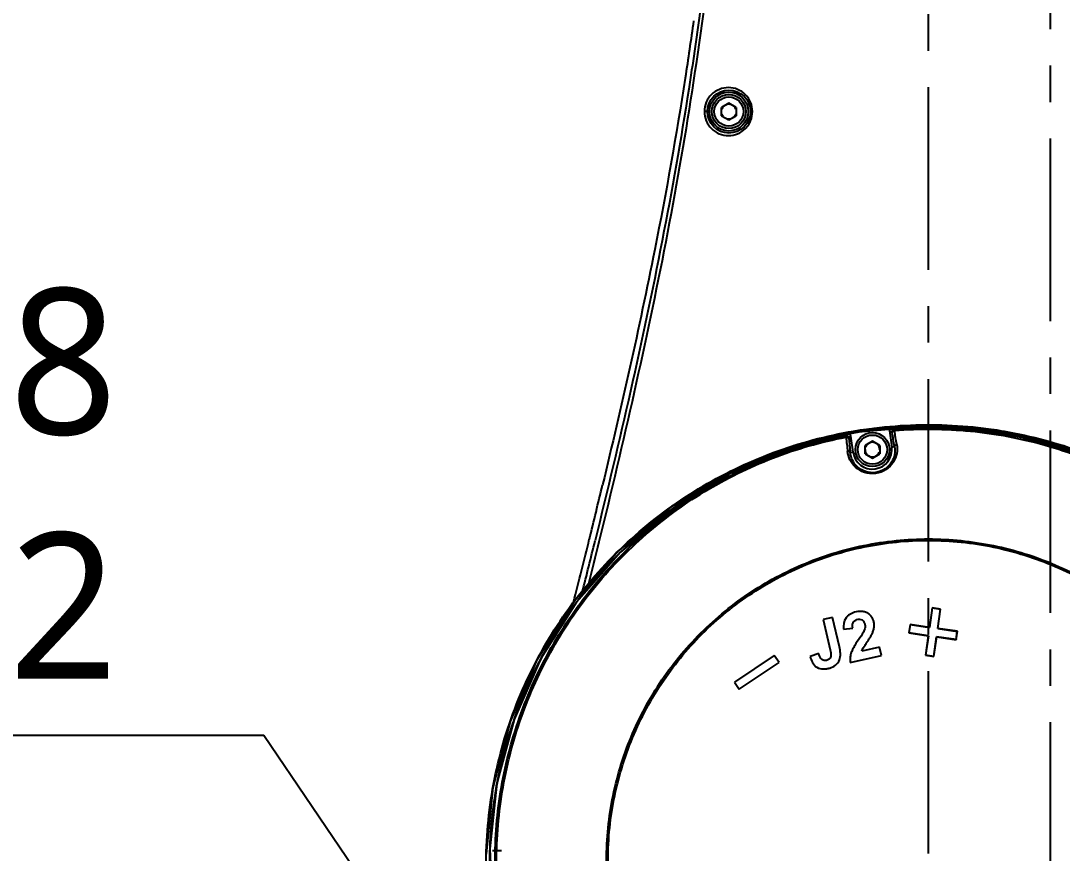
# Model space of a CAD drawing. Header units: millimetres. Extents: x 5828 to 6704, y 123 to 421.
# Drawn here: x 6413.49 to 6424.18, y 250.06 to 258.62 of the extents above; entities that cross this region are included whole.
import ezdxf
from ezdxf import colors
from ezdxf.entities.mleader import LeaderData, LeaderLine
from ezdxf.math import Vec2, Vec3

# ---------------------------------------------------------------- set-up
doc = ezdxf.new("R2010")
doc.units = ezdxf.units.MM
doc.linetypes.add('CENTER', pattern=[0.6, 0.375, -0.075, 0.075, -0.075])
for name, color, linetype in [('中心线', 7, 'Continuous'), ('外形图', 7, 'Continuous'), ('多重引线', 7, 'Continuous'), ('尺寸标注', 7, 'Continuous')]:
    doc.layers.add(name, color=color, linetype=linetype)
doc.styles.add('微软雅黑', font='msyh.ttc', dxfattribs={"height": 1.5})
doc.dimstyles.new('尺寸标注_1_20比例', dxfattribs={"dimtxt": 1.5, "dimasz": 1.25, "dimexe": 0.5, "dimexo": 0.4, "dimgap": 0.5, "dimtad": 1, "dimdec": 1, "dimlfac": 20, "dimdsep": 46, "dimtxsty": '微软雅黑', "dimcen": 0.09, "dimadec": 0, "dimazin": 0, "dimtp": 0.01, "dimtm": 0.01, "dimtfac": 1, "dimtdec": 1, "dimtofl": 0, "dimtmove": 0, "dimatfit": 3, "dimfxl": 1, "dimtolj": 1, "dimarcsym": 0})

# ---------------------------------------------------------------- blocks, each defined once
blk = doc.blocks.new('*D794')
at = {"layer": 'Defpoints', "color": 0}
for p in [(6420.173, 282.687), (6431.96, 229.987), (6446.441, 229.987)]:
    blk.add_point(p, dxfattribs=at)
at = {"layer": '尺寸标注', "color": 0, "lineweight": -2}
for p, q in [((6420.573, 282.687), (6446.941, 282.687)), ((6446.441, 281.437), (6446.441, 231.237)), ((6432.36, 229.987), (6446.941, 229.987))]:
    blk.add_line(p, q, dxfattribs=at)
at = {"layer": '尺寸标注', "color": 0}
for points in [[(6446.649, 281.437), (6446.232, 281.437), (6446.441, 282.687)], [(6446.232, 231.237), (6446.649, 231.237), (6446.441, 229.987)]]:
    blk.add_solid(points, dxfattribs=at)
at = {"layer": '尺寸标注', "color": 0, "insert": (6445.161, 256.208), "char_height": 1.5, "attachment_point": 5, "rotation": 90, "style": '微软雅黑'}
blk.add_mtext('\\A1;1054', dxfattribs=at)
blk = doc.blocks.new('*D797')
at = {"layer": 'Defpoints', "color": 0}
for p in [(6393.06, 279.012), (6424.06, 229.062), (6424.06, 223.502)]:
    blk.add_point(p, dxfattribs=at)
at = {"layer": '尺寸标注', "color": 0, "lineweight": -2}
for p, q in [((6393.06, 278.612), (6393.06, 223.002)), ((6424.06, 228.662), (6424.06, 223.002)), ((6394.31, 223.502), (6422.81, 223.502))]:
    blk.add_line(p, q, dxfattribs=at)
at = {"layer": '尺寸标注', "color": 0}
for points in [[(6394.31, 223.71), (6394.31, 223.293), (6393.06, 223.502)], [(6422.81, 223.293), (6422.81, 223.71), (6424.06, 223.502)]]:
    blk.add_solid(points, dxfattribs=at)
at = {"layer": '尺寸标注', "color": 0, "insert": (6408.56, 224.777), "char_height": 1.5, "attachment_point": 5, "style": '微软雅黑'}
blk.add_mtext('\\A1;620', dxfattribs=at)

msp = doc.modelspace()

# ---------------------------------------------------------------- linework, layer by layer
at = {"layer": '中心线', "linetype": 'CENTER', "ltscale": 5}
for p, q in [((6422.8098, 229.0615), (6422.8098, 284.4151)), ((6424.0598, 284.409), (6424.0598, 229.0622))]:
    msp.add_line(p, q, dxfattribs=at)
at = {"layer": '外形图', "color": 7, "linetype": 'Continuous'}
for p, q in [((6420.7598, 257.7737), (6420.6848, 257.7304)), ((6420.8348, 257.7304), (6420.7598, 257.7737)), ((6420.6848, 257.6438), (6420.6848, 257.7304)), ((6420.6848, 257.6438), (6420.7598, 257.6005)), ((6420.7598, 257.6005), (6420.8348, 257.6438)), ((6420.8348, 257.7304), (6420.8348, 257.6438)), ((6420.9819, 257.6871), (6421.0026, 257.6871)), ((6422.4587, 254.4226), (6422.4333, 254.4319)), ((6422.0366, 254.1851), (6422.0141, 254.3507)), ((6422.4106, 254.4036), (6422.4359, 254.3942)), ((6422.4106, 254.4036), (6422.433, 254.239)), ((6422.2348, 254.2987), (6422.1598, 254.2554)), ((6422.1598, 254.1688), (6422.1598, 254.2554)), ((6422.3098, 254.2554), (6422.2348, 254.2987)), ((6422.3098, 254.2554), (6422.3098, 254.1688)), ((6422.433, 254.239), (6422.462, 254.243)), ((6422.0077, 254.1812), (6422.0366, 254.1851)), ((6422.1598, 254.1688), (6422.2348, 254.1255)), ((6422.2348, 254.1255), (6422.3098, 254.1688)), ((6422.85, 252.5857), (6422.8215, 252.3853)), ((6422.8504, 252.5852), (6422.8218, 252.3848)), ((6422.8504, 252.5852), (6422.85, 252.5857)), ((6422.9359, 252.5734), (6422.85, 252.5857)), ((6422.8504, 252.5852), (6422.9354, 252.573)), ((6422.9069, 252.3726), (6422.9354, 252.573)), ((6422.9074, 252.373), (6422.9359, 252.5734)), ((6422.9354, 252.573), (6422.9359, 252.5734)), ((6421.8257, 252.4866), (6421.7293, 252.4645)), ((6421.7293, 252.4645), (6421.8001, 252.1549)), ((6421.8951, 252.1833), (6421.8257, 252.4866)), ((6422.6211, 252.4138), (6422.6088, 252.328)), ((6422.6214, 252.4133), (6422.6093, 252.3283)), ((6422.8215, 252.3853), (6422.6211, 252.4138)), ((6422.6214, 252.4133), (6422.6211, 252.4138)), ((6422.6214, 252.4133), (6422.8218, 252.3848)), ((6421.9394, 252.3653), (6422.0331, 252.3771)), ((6422.6093, 252.3283), (6422.6088, 252.328)), ((6422.6088, 252.328), (6422.8092, 252.2994)), ((6422.8097, 252.2997), (6422.6093, 252.3283)), ((6422.8092, 252.2994), (6422.7806, 252.099)), ((6422.8097, 252.2997), (6422.7811, 252.0993)), ((6422.8097, 252.2997), (6422.8092, 252.2994)), ((6422.8218, 252.3848), (6422.8215, 252.3853)), ((6422.9069, 252.3726), (6422.9074, 252.373)), ((6422.9069, 252.3726), (6423.1073, 252.3441)), ((6423.1078, 252.3444), (6422.9074, 252.373)), ((6423.0951, 252.259), (6423.1073, 252.3441)), ((6423.0955, 252.2586), (6423.1078, 252.3444)), ((6423.1073, 252.3441), (6423.1078, 252.3444)), ((6422.3087, 252.1825), (6422.1263, 252.1408)), ((6422.3283, 252.0972), (6422.3087, 252.1825)), ((6422.8661, 252.0872), (6422.8947, 252.2876)), ((6422.8665, 252.0867), (6422.8951, 252.2871)), ((6423.0951, 252.259), (6422.8947, 252.2876)), ((6422.8947, 252.2876), (6422.8951, 252.2871)), ((6422.8951, 252.2871), (6423.0955, 252.2586)), ((6423.0951, 252.259), (6423.0955, 252.2585)), ((6421.2269, 252.095), (6420.8188, 251.8209)), ((6421.2753, 252.023), (6421.2269, 252.095)), ((6421.6836, 252.1166), (6421.5948, 252.0853)), ((6422.0063, 252.0235), (6422.3283, 252.0972)), ((6422.1257, 252.1402), (6422.1263, 252.1408)), ((6422.7811, 252.0993), (6422.7806, 252.099)), ((6422.7806, 252.099), (6422.8665, 252.0867)), ((6422.8661, 252.0872), (6422.7811, 252.0993)), ((6422.8661, 252.0872), (6422.8665, 252.0867)), ((6420.8671, 251.7489), (6421.2753, 252.023)), ((6420.8188, 251.8209), (6420.8671, 251.7489)), ((6418.51, 251.4092), (6418.3357, 250.7383)), ((6418.3357, 250.7383), (6418.2679, 250.0871)), ((6418.3037, 250.1081), (6418.3334, 249.4445)), ((6418.4234, 250.0871), (6418.3314, 250.0871))]:
    msp.add_line(p, q, dxfattribs=at)
for points in [[(6428.2123, 246.8111), (6427.9778, 248.5666), (6427.651, 250.0053), (6427.313, 251.0719), (6426.9412, 251.8966), (6426.4846, 252.6087), (6425.9931, 253.1729), (6425.4565, 253.6221), (6424.8545, 253.9845), (6424.2016, 254.2508), (6423.5173, 254.4131), (6422.815, 254.4678), (6422.1086, 254.4135), (6421.4224, 254.2524), (6420.7733, 253.9887), (6420.1709, 253.6269), (6419.6299, 253.1754), (6419.1663, 252.6477), (6418.7917, 252.058), (6418.5129, 251.4176), (6418.3365, 250.7429), (6418.267, 250.053)], [(6427.7887, 247.0852), (6427.671, 248.6107), (6427.4885, 249.7979), (6427.2835, 250.7428), (6427.0526, 251.5137), (6426.7406, 252.1623), (6426.3441, 252.7462), (6425.874, 253.2531), (6425.3386, 253.6773), (6424.7423, 254.0168), (6424.1006, 254.2624), (6423.4311, 254.4075), (6422.7447, 254.4492), (6422.0555, 254.3864), (6421.3883, 254.2214), (6420.7584, 253.9586), (6420.1734, 253.6016), (6419.6472, 253.1586), (6419.1955, 252.6426), (6418.829, 252.0662), (6418.5536, 251.4392), (6418.3774, 250.7821), (6418.3037, 250.1081)], [(6419.1631, 252.6419), (6419.1546, 252.6321), (6418.7851, 252.0455), (6418.51, 251.4092)]]:
    msp.add_lwpolyline(points, dxfattribs=at)
for centre, radius in [((6420.7607, 257.6871), 0.2213), ((6420.7598, 257.6871), 0.2), ((6420.7598, 257.6871), 0.175), ((6420.7598, 257.6871), 0.15), ((6422.2348, 254.2121), 0.175), ((6422.2348, 254.2121), 0.15)]:
    msp.add_circle(centre, radius, dxfattribs=at)
for centre, radius, start, end in [((6420.7598, 257.6871), 0.075, 120, 160.00237), ((6420.7598, 257.6871), 0.075, 79.99763, 100.00237), ((6420.7598, 257.6871), 0.075, 199.99763, 220.00237), ((6420.7598, 257.6871), 0.075, 300, 340.00237), ((6420.7598, 257.6871), 0.075, 19.99763, 40.00237), ((6420.7598, 257.6871), 0.075, 259.99763, 280.00237), ((6422.815, 249.8716), 4.5762, 94.7841, 100.45172), ((6422.2239, 254.0315), 0.4159, 125.09933, 128.84688), ((6459.3857, 258.0877), 37.6082, 185.71731, 185.9423), ((6422.2532, 254.0104), 0.4159, 125.0964, 128.84691), ((6461.5961, 258.299), 39.802, 185.72725, 185.93838), ((6422.4606, 254.3976), 0.025, 94.55435, 187.74805), ((6384.6857, 247.8732), 38.3096, 9.57115, 9.78995), ((6390.5063, 248.8971), 32.4262, 9.52545, 9.78573), ((6422.2348, 254.2121), 0.2, 187.75004, 7.75004), ((6422.2348, 254.2121), 0.075, 120, 160.00237), ((6422.2348, 254.2121), 0.075, 60, 100.00237), ((6422.2348, 254.2121), 0.075, 0, 40.00237), ((6422.2348, 254.2121), 0.075, 180, 220.00237), ((6422.2348, 254.2121), 0.075, 240, 280.00237), ((6422.2348, 254.2121), 0.075, 300, 340.00237), ((6330.9451, 275.1625), 91.0472, 346.100667, 346.462238), ((6324.8393, 276.6732), 97.3371, 345.707432, 346.100775), ((6322.6574, 277.0969), 99.6185, 345.852068, 346.165811), ((6335.3905, 273.8415), 86.52, 345.938231, 346.242917), ((6422.7144, 249.9678), 4.4138, 178.61171, 184.84612)]:
    msp.add_arc(centre, radius, start, end, dxfattribs=at)
for points, knots in [([(6420.9246, 265.7851), (6420.9231, 265.5222), (6420.9192, 264.9959), (6420.8978, 263.9432), (6420.842, 262.6277), (6420.7272, 261.0519), (6420.593, 259.7421), (6420.4633, 258.6969), (6420.3127, 257.6546), (6420.0836, 256.3579), (6419.7556, 254.8126), (6419.512, 253.7881), (6419.3861, 253.2768)], [0, 0, 0, 0, 0.0624343, 0.1249445, 0.2499602, 0.3749751, 0.4999876, 0.5624948, 0.6250007, 0.7500041, 0.8750042, 1, 1, 1, 1]), ([(6419.4284, 253.2665), (6419.5537, 253.778), (6419.7967, 254.803), (6420.1231, 256.349), (6420.3974, 257.9055), (6420.6029, 259.4725), (6420.7614, 261.0448), (6420.8735, 262.6212), (6420.9351, 264.2002), (6420.943, 265.2535), (6420.9422, 265.78)], [0, 0, 0, 0, 0.1249936, 0.2499916, 0.3749921, 0.4999986, 0.6250105, 0.7500249, 0.8750429, 1, 1, 1, 1]), ([(6420.3972, 258.6197), (6420.37, 258.4234), (6420.2545, 257.6366), (6420.1148, 256.8534), (6419.9987, 256.2677)], [0, 0, 0, 0, 0.2492046, 1, 1, 1, 1]), ([(6421.0026, 257.6871), (6421.0017, 257.7194), (6420.9899, 257.7848), (6420.9336, 257.8667), (6420.8517, 257.9209), (6420.7556, 257.9398), (6420.6596, 257.9211), (6420.5777, 257.8669), (6420.5217, 257.7852), (6420.51, 257.7198), (6420.5091, 257.6875)], [0, 0, 0, 0, 0.1262987, 0.2519346, 0.3765419, 0.5004205, 0.6240859, 0.7483893, 0.873834, 1, 1, 1, 1]), ([(6420.5394, 257.6871), (6420.5388, 257.6877), (6420.5351, 257.6867), (6420.5291, 257.6878), (6420.5197, 257.6874), (6420.5128, 257.6875), (6420.5091, 257.6875)], [0, 0, 0, 0, 0.0855245, 0.3122783, 0.6387446, 1, 1, 1, 1]), ([(6420.5091, 257.6875), (6420.5104, 257.6552), (6420.5215, 257.5899), (6420.5778, 257.5083), (6420.6594, 257.4537), (6420.7556, 257.4347), (6420.8518, 257.4532), (6420.9205, 257.4986), (6420.9617, 257.5484), (6420.9933, 257.6054), (6421.0012, 257.6548), (6421.0026, 257.6871)], [0, 0, 0, 0, 0.1259982, 0.2511503, 0.3753966, 0.4992591, 0.6233269, 0.7479648, 0.8108839, 0.8740105, 1, 1, 1, 1]), ([(6418.2955, 249.4406), (6418.2631, 249.724), (6418.2543, 250.1553), (6418.326, 250.7221), (6418.4511, 251.2797), (6418.7061, 251.9507), (6419.1587, 252.6828), (6419.7412, 253.3166), (6420.4315, 253.8307), (6421.206, 254.2064), (6422.0375, 254.429), (6422.8956, 254.4938), (6423.751, 254.3979), (6424.5731, 254.1428), (6425.3333, 253.7395), (6425.8927, 253.2896), (6426.2827, 252.8721), (6426.5461, 252.5339), (6426.783, 252.1771), (6426.9961, 251.8056), (6427.1809, 251.4193), (6427.2839, 251.1531), (6427.3322, 251.0189)], [0, 0, 0, 0, 0.0624857, 0.0937626, 0.1250385, 0.1875248, 0.2500192, 0.3125133, 0.3750079, 0.4375025, 0.4999978, 0.5624921, 0.6249847, 0.6874741, 0.749964, 0.8124595, 0.8437382, 0.8750046, 0.9062552, 0.9375047, 0.96876, 1, 1, 1, 1]), ([(6427.7857, 247.1323), (6427.7729, 247.4854), (6427.7369, 248.0147), (6427.6599, 248.7172), (6427.5873, 249.2424), (6427.4973, 249.7649), (6427.4072, 250.1974), (6427.3314, 250.5427), (6427.252, 250.8872), (6427.1345, 251.3138), (6426.9363, 251.8071), (6426.602, 252.4309), (6426.164, 252.995), (6425.6386, 253.4695), (6425.0608, 253.8785), (6424.2543, 254.2576), (6423.2088, 254.4746), (6422.3184, 254.4467), (6421.6258, 254.3034), (6421.1218, 254.1353), (6420.6412, 253.9085), (6420.0412, 253.5333), (6419.3795, 252.9364), (6418.8757, 252.201), (6418.5851, 251.5555), (6418.4253, 251.0485), (6418.3262, 250.5264), (6418.3027, 250.1727), (6418.3018, 249.9961)], [0, 0, 0, 0, 0.0625198, 0.0937827, 0.1250496, 0.156309, 0.1875703, 0.2032139, 0.2188596, 0.2501159, 0.2814014, 0.3127004, 0.3751665, 0.4064489, 0.4377273, 0.5001618, 0.5625714, 0.6249742, 0.65623, 0.6874908, 0.7187536, 0.7500221, 0.8124633, 0.8749077, 0.9061866, 0.9374676, 0.9687402, 1, 1, 1, 1]), ([(6427.0612, 251.4964), (6426.9682, 251.7384), (6426.7395, 252.2068), (6426.2919, 252.8468), (6425.7411, 253.4017), (6425.1028, 253.8527), (6424.3964, 254.1872), (6423.6433, 254.3965), (6422.8653, 254.472), (6422.086, 254.4142), (6421.3276, 254.2253), (6420.6133, 253.9076), (6419.9653, 253.4707), (6419.4, 252.931), (6418.9363, 252.3017), (6418.5889, 251.6015), (6418.3666, 250.8523), (6418.3082, 250.3339), (6418.302, 250.0748)], [0, 0, 0, 0, 0.0625073, 0.1250139, 0.1875131, 0.2500121, 0.3125114, 0.3750107, 0.4375099, 0.5000114, 0.5625108, 0.6250081, 0.6875083, 0.7500091, 0.8125066, 0.8750055, 0.9375036, 1, 1, 1, 1]), ([(6422.4333, 254.4318), (6422.4267, 254.4313), (6422.4135, 254.4245), (6422.4097, 254.4101), (6422.4106, 254.4036)], [0, 0, 0, 0, 0.4999661, 1, 1, 1, 1]), ([(6427.1318, 251.0516), (6427.1, 251.1776), (6427.0287, 251.4283), (6426.8852, 251.7921), (6426.7108, 252.1425), (6426.5064, 252.4768), (6426.2732, 252.7921), (6425.9266, 253.1832), (6425.4306, 253.6129), (6424.7545, 254.0159), (6424.0182, 254.2943), (6423.2444, 254.4394), (6422.719, 254.4431), (6422.4586, 254.4225)], [0, 0, 0, 0, 0.062284, 0.1246491, 0.1870907, 0.2495857, 0.3121169, 0.3746734, 0.4997074, 0.624757, 0.7498085, 0.8748798, 1, 1, 1, 1]), ([(6422.4608, 254.4084), (6422.7201, 254.4291), (6423.2437, 254.4252), (6424.0146, 254.2804), (6424.7484, 254.0026), (6425.4222, 253.6008), (6425.9165, 253.1723), (6426.2619, 252.7823), (6426.4943, 252.4679), (6426.6978, 252.1346), (6426.8722, 251.7856), (6427.0149, 251.4229), (6427.0863, 251.1734), (6427.1183, 251.0479)], [0, 0, 0, 0, 0.1250702, 0.2501284, 0.3751813, 0.5002515, 0.6253181, 0.6878925, 0.7504368, 0.8129472, 0.8754017, 0.9377474, 1, 1, 1, 1]), ([(6418.3612, 249.8112), (6418.3503, 250.0736), (6418.3766, 250.6017), (6418.5565, 251.373), (6418.8675, 252.1017), (6419.3025, 252.7641), (6419.8478, 253.3391), (6420.4854, 253.8098), (6421.1961, 254.1606), (6421.7048, 254.3058), (6421.9629, 254.3555)], [0, 0, 0, 0, 0.1249407, 0.2499181, 0.3749021, 0.4999087, 0.6249117, 0.7499361, 0.8749561, 1, 1, 1, 1]), ([(6418.3773, 249.8126), (6418.3665, 250.074), (6418.3933, 250.6001), (6418.5726, 251.3683), (6418.8826, 252.0942), (6419.3153, 252.7544), (6419.8584, 253.3274), (6420.4932, 253.7967), (6421.2009, 254.1465), (6421.7076, 254.2914), (6421.9646, 254.3411)], [0, 0, 0, 0, 0.1249385, 0.2499164, 0.3749032, 0.4999115, 0.6249143, 0.7499387, 0.874957, 1, 1, 1, 1]), ([(6421.9629, 254.3555), (6421.9627, 254.3552), (6421.9631, 254.3537), (6421.9631, 254.3511), (6421.9639, 254.3466), (6421.9643, 254.3432), (6421.9646, 254.3412)], [0, 0, 0, 0, 0.076048, 0.2731459, 0.5850195, 1, 1, 1, 1]), ([(6421.9924, 254.3343), (6421.9915, 254.3408), (6421.984, 254.3537), (6421.9694, 254.3567), (6421.9629, 254.3555)], [0, 0, 0, 0, 0.5000767, 1, 1, 1, 1]), ([(6421.9928, 254.3271), (6421.9919, 254.332), (6421.9827, 254.3413), (6421.9708, 254.3421), (6421.9646, 254.3412)], [0, 0, 0, 0, 0.4450339, 1, 1, 1, 1]), ([(6422.0141, 254.3507), (6422.0132, 254.3572), (6422.0058, 254.37), (6421.9913, 254.373), (6421.9848, 254.3719)], [0, 0, 0, 0, 0.4999948, 1, 1, 1, 1]), ([(6421.9928, 254.3271), (6421.9926, 254.3288), (6421.9922, 254.3311), (6421.9923, 254.3334), (6421.9922, 254.3342), (6421.9924, 254.3343)], [0, 0, 0, 0, 0.7244315, 0.9216708, 1, 1, 1, 1]), ([(6422.4359, 254.3942), (6422.436, 254.3941), (6422.4361, 254.3933), (6422.4368, 254.3912), (6422.4371, 254.3889), (6422.4374, 254.3872)], [0, 0, 0, 0, 0.0779797, 0.2750207, 1, 1, 1, 1]), ([(6422.4374, 254.3872), (6422.4369, 254.3922), (6422.4433, 254.4037), (6422.4546, 254.4076), (6422.4608, 254.4084)], [0, 0, 0, 0, 0.4456627, 1, 1, 1, 1]), ([(6422.4608, 254.4084), (6422.4605, 254.4104), (6422.46, 254.4138), (6422.4596, 254.4182), (6422.4589, 254.4208), (6422.4589, 254.4223), (6422.4586, 254.4225)], [0, 0, 0, 0, 0.4157275, 0.7278206, 0.9246623, 1, 1, 1, 1]), ([(6422.4855, 254.2632), (6422.4904, 254.2338), (6422.4899, 254.1708), (6422.454, 254.0785), (6422.3785, 254), (6422.2694, 253.9582), (6422.1531, 253.9693), (6422.0594, 254.0246), (6422, 254.1039), (6421.9827, 254.1646), (6421.9796, 254.1943)], [0, 0, 0, 0, 0.1098374, 0.227041, 0.3571118, 0.5000543, 0.6427889, 0.7726436, 0.8899287, 1, 1, 1, 1]), ([(6422.462, 254.243), (6422.4665, 254.2168), (6422.4663, 254.1604), (6422.4344, 254.0776), (6422.3666, 254.0068), (6422.268, 253.9689), (6422.163, 253.979), (6422.0787, 254.029), (6422.0257, 254.1003), (6422.0103, 254.1546), (6422.0077, 254.1812)], [0, 0, 0, 0, 0.1090479, 0.2258356, 0.3560526, 0.4999825, 0.6437264, 0.7737847, 0.8906785, 1, 1, 1, 1]), ([(6422.462, 254.243), (6422.4616, 254.2478), (6422.4683, 254.2588), (6422.4793, 254.2624), (6422.4855, 254.2632)], [0, 0, 0, 0, 0.4344236, 1, 1, 1, 1]), ([(6422.0077, 254.1812), (6422.0068, 254.1859), (6421.9973, 254.1947), (6421.9858, 254.1952), (6421.9796, 254.1943)], [0, 0, 0, 0, 0.4336942, 1, 1, 1, 1]), ([(6419.5191, 249.6569), (6419.4965, 249.8785), (6419.4964, 250.3279), (6419.6327, 250.9871), (6419.8987, 251.6059), (6420.2841, 252.1584), (6420.7728, 252.622), (6421.3451, 252.9775), (6421.9771, 253.2109), (6422.6433, 253.3126), (6423.3162, 253.2771), (6423.969, 253.1095), (6424.5738, 252.8116), (6425.1063, 252.3988), (6425.471, 251.9714), (6425.7077, 251.5927), (6425.8309, 251.3419), (6425.9119, 251.1341), (6425.9816, 250.9225), (6426.0855, 250.5472), (6426.1591, 250.2218), (6426.2068, 250.0047)], [0, 0, 0, 0, 0.0624546, 0.1249472, 0.1874511, 0.2499569, 0.3124802, 0.3749949, 0.437519, 0.500043, 0.5625863, 0.6251439, 0.6876908, 0.7502317, 0.8127437, 0.8440182, 0.8752748, 0.8908904, 0.9065012, 0.9376969, 1, 1, 1, 1]), ([(6419.5347, 249.6582), (6419.5125, 249.8789), (6419.5133, 250.3264), (6419.6496, 250.9825), (6419.9147, 251.5985), (6420.2984, 252.1486), (6420.7849, 252.6103), (6421.3547, 252.9643), (6421.984, 253.1966), (6422.6473, 253.2974), (6423.3173, 253.2618), (6423.9672, 253.0943), (6424.569, 252.7971), (6425.0987, 252.3855), (6425.4615, 251.9597), (6425.697, 251.5824), (6425.8195, 251.3327), (6425.9002, 251.1258), (6425.9524, 250.9678), (6425.9993, 250.8083), (6426.0571, 250.5944), (6426.1217, 250.3253), (6426.1707, 250.1095), (6426.194, 250.0014)], [0, 0, 0, 0, 0.0624536, 0.1249461, 0.1874497, 0.2499549, 0.3124767, 0.3749908, 0.4375143, 0.5000377, 0.5625806, 0.6251379, 0.6876847, 0.7502265, 0.8127391, 0.8440136, 0.8752698, 0.8908852, 0.9064958, 0.9221009, 0.9376934, 0.9688594, 1, 1, 1, 1]), ([(6422.0664, 252.5437), (6422.0466, 252.5391), (6422.0173, 252.5286), (6421.9833, 252.5059), (6421.9423, 252.461), (6421.9346, 252.4049), (6421.9394, 252.3653)], [0, 0, 0, 0, 0.2524058, 0.3791042, 0.5052606, 1, 1, 1, 1]), ([(6422.1263, 252.1408), (6422.133, 252.1635), (6422.1536, 252.1935), (6422.1799, 252.2326), (6422.1999, 252.2621), (6422.2191, 252.2921), (6422.2352, 252.3239), (6422.2469, 252.3575), (6422.2538, 252.3926), (6422.2534, 252.4284), (6422.2444, 252.4631), (6422.2273, 252.4946), (6422.2031, 252.5212), (6422.1722, 252.5397), (6422.1258, 252.5513), (6422.0894, 252.5489), (6422.0664, 252.5437)], [0, 0, 0, 0, 0.1247639, 0.1873821, 0.2499935, 0.3126182, 0.3751795, 0.4377787, 0.5002917, 0.5627739, 0.6252187, 0.687675, 0.7501372, 0.8126006, 0.8751773, 1, 1, 1, 1]), ([(6422.0331, 252.3771), (6422.0316, 252.3861), (6422.0297, 252.4042), (6422.0333, 252.4318), (6422.0502, 252.4548), (6422.0753, 252.467), (6422.1027, 252.4703), (6422.1303, 252.464), (6422.1498, 252.4433), (6422.1562, 252.426), (6422.1581, 252.4171)], [0, 0, 0, 0, 0.1253584, 0.250391, 0.3749793, 0.5001115, 0.6255587, 0.7503905, 0.8749237, 1, 1, 1, 1]), ([(6422.1517, 252.3569), (6422.1406, 252.328), (6422.1045, 252.2768), (6422.0609, 252.2133), (6422.0313, 252.1589), (6422.013, 252.1161), (6422.0038, 252.0702), (6422.0044, 252.0389), (6422.0063, 252.0235)], [0, 0, 0, 0, 0.2497467, 0.4993332, 0.6245267, 0.7496081, 0.8747584, 1, 1, 1, 1]), ([(6421.5948, 252.0853), (6421.5998, 252.0635), (6421.615, 252.0209), (6421.6612, 251.9683), (6421.7186, 251.9548), (6421.7632, 251.9592), (6421.807, 251.969), (6421.8591, 251.9928), (6421.9018, 252.0487), (6421.9097, 252.1176), (6421.9001, 252.1615), (6421.8951, 252.1833)], [0, 0, 0, 0, 0.1251922, 0.2496219, 0.3741725, 0.4370738, 0.5000099, 0.6252151, 0.7497664, 0.8745372, 1, 1, 1, 1]), ([(6421.8001, 252.1549), (6421.8025, 252.1446), (6421.8079, 252.1243), (6421.811, 252.0975), (6421.8059, 252.0767), (6421.7971, 252.0632), (6421.7845, 252.053), (6421.7695, 252.0474), (6421.7538, 252.0444), (6421.7325, 252.0442), (6421.7078, 252.0578), (6421.6918, 252.086), (6421.6864, 252.1064), (6421.6836, 252.1166)], [0, 0, 0, 0, 0.1252891, 0.2502351, 0.3128296, 0.3754527, 0.4381208, 0.5008859, 0.5636782, 0.6264091, 0.7501707, 0.8747721, 1, 1, 1, 1])]:
    msp.add_open_spline(points, degree=3, knots=knots, dxfattribs=at)
for points in [[(6419.9986, 256.2678), (6419.8379, 255.4579), (6419.6559, 254.6523), (6419.4626, 253.8496)], [(6422.1581, 252.4171), (6422.1622, 252.3974), (6422.1589, 252.3757), (6422.1517, 252.3569)]]:
    msp.add_open_spline(points, degree=3, dxfattribs=at)

# ---------------------------------------------------------------- dimensions: what is measured, and where the dimension line sits
at = {"layer": '尺寸标注'}
dim = msp.add_linear_dim(base=(6446.4406, 229.9871), p1=(6420.1733, 282.6871), p2=(6431.9598, 229.9871), angle=90, dimstyle='尺寸标注_1_20比例', dxfattribs=at)
dim.commit()
dim.dimension.update_dxf_attribs({"geometry": '*D794', "text_midpoint": (6446.4406, 256.2076), "dimtype": 160})
dim = msp.add_linear_dim(base=(6424.0598, 223.5016), p1=(6393.0598, 279.0121), p2=(6424.0598, 229.0622), dimstyle='尺寸标注_1_20比例', dxfattribs=at)
dim.commit()
dim.dimension.update_dxf_attribs({"geometry": '*D797', "text_midpoint": (6408.5598, 224.7767)})

# ---------------------------------------------------------------- leaders
at = {"layer": '多重引线'}
ml = msp.add_multileader_mtext('Standard', dxfattribs=at)
ml.set_content('\\A1;4×{\\C256;Φ8H7({\\H0.7x;\\S+0.015^   0;}) depth8\\P4×M6 depth12}', style='微软雅黑')
ml.set_leader_properties()
ml.build(insert=Vec2(0, 0))
ml.multileader.update_dxf_attribs({"text_left_attachment_type": 5, "text_right_attachment_type": 5, "dogleg_length": 1, "arrow_head_size": 1.25})
ctx = ml.context
ctx.base_point, ctx.char_height, ctx.arrow_head_size, ctx.landing_gap_size, ctx.plane_origin = Vec3(6392.8245, 251.2746), 1.5, 1.25, 0.5, Vec3(6422.5574, 241.5845)
ctx.left_attachment, ctx.right_attachment, ctx.text_align_type = 5, 5, 2
notes = []
notes.append((ctx, [(0, (1, 1, 0), (6415.9812, 251.2746), (-1, 0), 1, [(0, [(6422.5574, 241.5845)], 0, [])])]))
ctx.mtext.insert, ctx.mtext.alignment, ctx.mtext.flow_direction = Vec3(6414.4812, 256.3793), 3, 5
for ctx, leaders in notes:
    for number, flags, end, landing, length, lines in leaders:
        leader = LeaderData()
        leader.index, (leader.has_last_leader_line, leader.has_dogleg_vector, leader.attachment_direction) = number, flags
        leader.last_leader_point, leader.dogleg_vector, leader.dogleg_length = Vec3(end), Vec3(landing), length
        for number, points, colour, breaks in lines:
            line = LeaderLine()
            line.index, line.vertices, line.color, line.breaks = number, Vec3.list(points), colors.encode_raw_color(colour), breaks
            leader.lines.append(line)
        ctx.leaders.append(leader)

doc.saveas('drawing.dxf')
